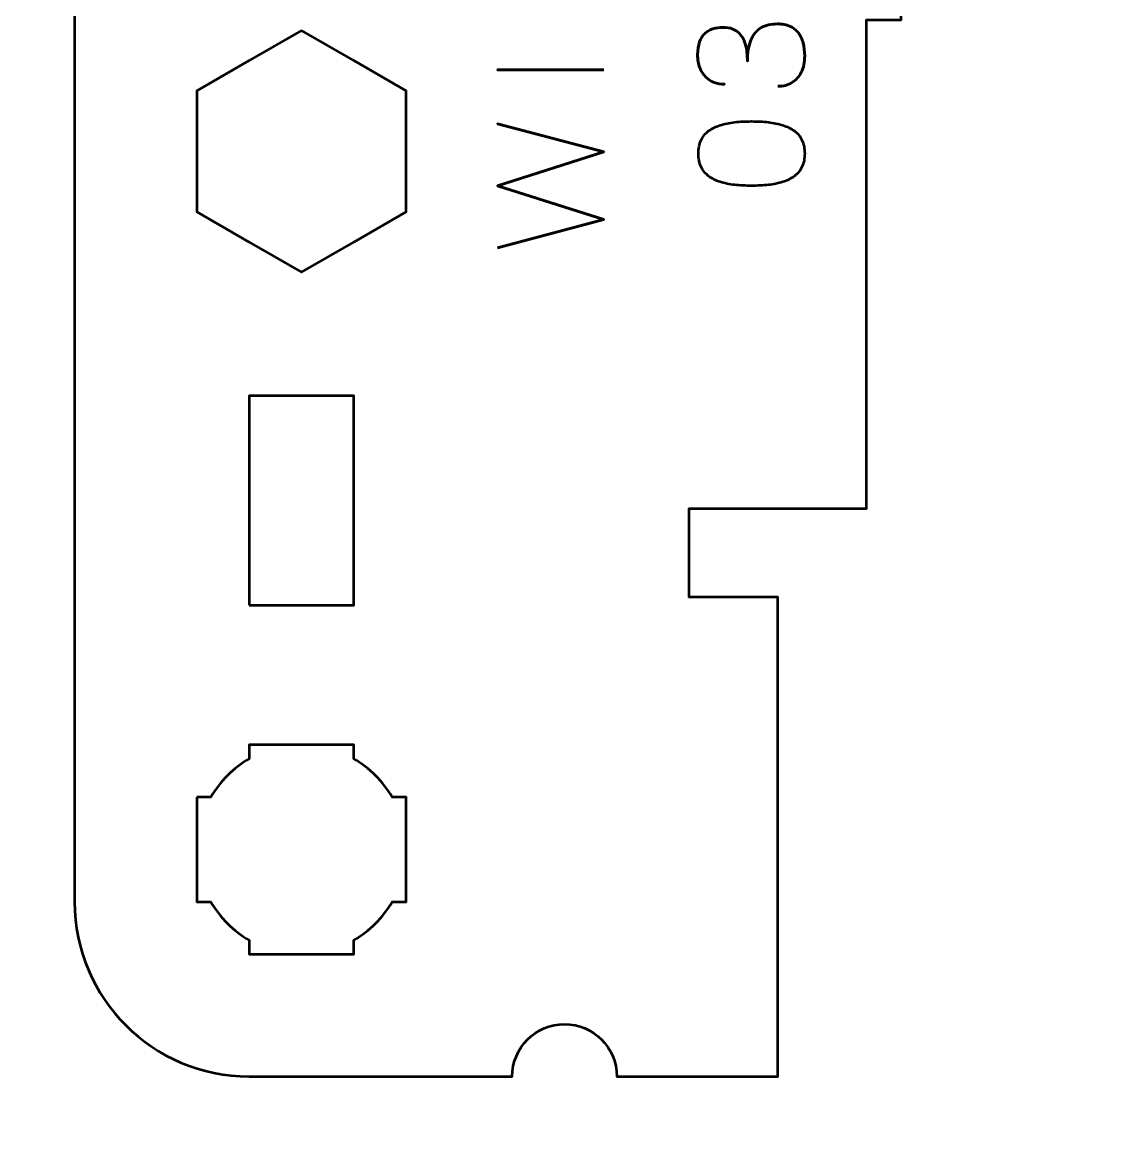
# Model space of a CAD drawing. Header units: centimetres. Extents: x -21 to 0, y -29.7 to 0.
# Drawn here: x -11.4 to -8.244, y -22.875 to -19.68 of the extents above; entities that cross this region are included whole.
import ezdxf

# ---------------------------------------------------------------- set-up
doc = ezdxf.new("R2010")
doc.units = ezdxf.units.CM
doc.header["$MEASUREMENT"] = 0
doc.layers.add('Layer 1', color=7, linetype='Continuous')

msp = doc.modelspace()

# ---------------------------------------------------------------- linework, layer by layer
at = {"layer": 'Layer 1', "lineweight": 53}
msp.add_lwpolyline([(-10.75, -21.35), (-10.45, -21.35), (-10.45, -20.75), (-10.75, -20.75), (-10.75, -21.35)], close=True, dxfattribs=at)
at = {"layer": 'Layer 1', "color": 1, "lineweight": 53}
msp.add_open_spline([(-21.00003, -29.19995), (-21.00003, -29.19995), (-21.00003, -8.29992), (-21.00003, -8.29992), (-21.00003, -8.29992), (-21.00003, -8.21709), (-20.93286, -8.14992), (-20.85003, -8.14992), (-20.85003, -8.14992), (-20.7672, -8.14992), (-20.70003, -8.08275), (-20.70003, -7.99992), (-20.70003, -7.99992), (-20.70003, -7.91709), (-20.7672, -7.84992), (-20.85003, -7.84992), (-20.85003, -7.84992), (-20.93286, -7.84992), (-21.00003, -7.78275), (-21.00003, -7.69992), (-21.00003, -7.69992), (-21.00003, -7.61709), (-20.93286, -7.54992), (-20.85003, -7.54992), (-20.85003, -7.54992), (-20.7672, -7.54992), (-20.70003, -7.48275), (-20.70003, -7.39992), (-20.70003, -7.39992), (-20.70003, -7.31709), (-20.7672, -7.24992), (-20.85003, -7.24992), (-20.85003, -7.24992), (-20.93286, -7.24992), (-21.00003, -7.18275), (-21.00003, -7.09992), (-21.00003, -7.09992), (-21.00003, -7.01709), (-20.93286, -6.94992), (-20.85003, -6.94992), (-20.85003, -6.94992), (-20.7672, -6.94992), (-20.70003, -6.88275), (-20.70003, -6.79992), (-20.70003, -6.79992), (-20.70003, -6.71709), (-20.7672, -6.64992), (-20.85003, -6.64992), (-20.85003, -6.64992), (-20.93286, -6.64992), (-21.00003, -6.58275), (-21.00003, -6.49992), (-21.00003, -6.49992), (-21.00003, -6.41709), (-20.93286, -6.34992), (-20.85003, -6.34992), (-20.85003, -6.34992), (-20.7672, -6.34992), (-20.70003, -6.28275), (-20.70003, -6.19992), (-20.70003, -6.19992), (-20.70003, -6.11709), (-20.7672, -6.04992), (-20.85003, -6.04992), (-20.85003, -6.04992), (-20.93286, -6.04992), (-21.00003, -5.98275), (-21.00003, -5.89992), (-21.00003, -5.89992), (-21.00003, -5.81709), (-20.93286, -5.74992), (-20.85003, -5.74992), (-20.85003, -5.74992), (-20.7672, -5.74992), (-20.70003, -5.68275), (-20.70003, -5.59992), (-20.70003, -5.59992), (-20.70003, -5.51709), (-20.7672, -5.44992), (-20.85003, -5.44992), (-20.85003, -5.44992), (-20.93286, -5.44992), (-21.00003, -5.38275), (-21.00003, -5.29992), (-21.00003, -5.29992), (-21.00003, -5.21709), (-20.93286, -5.14992), (-20.85003, -5.14992), (-20.85003, -5.14992), (-20.7672, -5.14992), (-20.70003, -5.08275), (-20.70003, -4.99992), (-20.70003, -4.99992), (-20.70003, -4.91709), (-20.7672, -4.84992), (-20.85003, -4.84992), (-20.85003, -4.84992), (-20.93286, -4.84992), (-21.00003, -4.78275), (-21.00003, -4.69992), (-21.00003, -4.69992), (-21.00003, -4.61709), (-20.93286, -4.54992), (-20.85003, -4.54992), (-20.85003, -4.54992), (-20.7672, -4.54992), (-20.70003, -4.48275), (-20.70003, -4.39992), (-20.70003, -4.39992), (-20.70003, -4.31709), (-20.7672, -4.24992), (-20.85003, -4.24992), (-20.85003, -4.24992), (-20.93286, -4.24992), (-21.00003, -4.18275), (-21.00003, -4.09992), (-21.00003, -4.09992), (-21.00003, -4.01709), (-20.93286, -3.94992), (-20.85003, -3.94992), (-20.85003, -3.94992), (-20.7672, -3.94992), (-20.70003, -3.88275), (-20.70003, -3.79992), (-20.70003, -3.79992), (-20.70003, -3.71709), (-20.7672, -3.64992), (-20.85003, -3.64992), (-20.85003, -3.64992), (-20.93286, -3.64992), (-21.00003, -3.58275), (-21.00003, -3.49992), (-21.00003, -3.49992), (-21.00003, -3.41709), (-20.93286, -3.34992), (-20.85003, -3.34992), (-20.85003, -3.34992), (-20.7672, -3.34992), (-20.70003, -3.28275), (-20.70003, -3.19992), (-20.70003, -3.19992), (-20.70003, -3.11709), (-20.7672, -3.04992), (-20.85003, -3.04992), (-20.85003, -3.04992), (-20.93286, -3.04992), (-21.00003, -2.98275), (-21.00003, -2.89992), (-21.00003, -2.89992), (-21.00003, -2.81709), (-20.93286, -2.74992), (-20.85003, -2.74992), (-20.85003, -2.74992), (-20.7672, -2.74992), (-20.70003, -2.68275), (-20.70003, -2.59992), (-20.70003, -2.59992), (-20.70003, -2.51709), (-20.7672, -2.44992), (-20.85003, -2.44992), (-20.85003, -2.44992), (-20.93286, -2.44992), (-21.00003, -2.38275), (-21.00003, -2.29992), (-21.00003, -2.29992), (-21.00003, -2.21709), (-20.93286, -2.14992), (-20.85003, -2.14992), (-20.85003, -2.14992), (-20.7672, -2.14992), (-20.70003, -2.08275), (-20.70003, -1.99992), (-20.70003, -1.99992), (-20.70003, -1.91709), (-20.7672, -1.84992), (-20.85003, -1.84992), (-20.85003, -1.84992), (-20.93286, -1.84992), (-21.00003, -1.78275), (-21.00003, -1.69992), (-21.00003, -1.69992), (-21.00003, -1.61709), (-20.93286, -1.54992), (-20.85003, -1.54992), (-20.85003, -1.54992), (-20.7672, -1.54992), (-20.70003, -1.48275), (-20.70003, -1.39992), (-20.70003, -1.39992), (-20.70003, -1.31709), (-20.7672, -1.24992), (-20.85003, -1.24992), (-20.85003, -1.24992), (-20.93286, -1.24992), (-21.00003, -1.18275), (-21.00003, -1.09992), (-21.00003, -1.09992), (-21.00003, -1.09992), (-21.00003, -0.49992), (-21.00003, -0.49992), (-21.00003, -0.49992), (-21.00003, -0.22295), (-20.77694, 0.00004), (-20.49994, 0.00004), (-20.49994, 0.00004), (-20.49994, 0.00004), (-0.50008, 0.00004), (-0.50008, 0.00004), (-0.50008, 0.00004), (-0.22294, 0.00004), (0.00002, -0.22295), (0.00002, -0.49992), (0.00002, -0.49992), (0.00002, -0.49992), (0.00002, -29.19995), (0.00002, -29.19995), (0.00002, -29.19995), (0.00002, -29.47695), (-0.22294, -29.70004), (-0.50008, -29.70004), (-0.50008, -29.70004), (-0.50008, -29.70004), (-20.49994, -29.70004), (-20.49994, -29.70004), (-20.49994, -29.70004), (-20.77694, -29.70004), (-21.00003, -29.47695), (-21.00003, -29.19995)], degree=3, knots=[0, 0, 0, 0, 0.0175439, 0.0175439, 0.0175439, 0.0175439, 0.0350877, 0.0350877, 0.0350877, 0.0350877, 0.0526316, 0.0526316, 0.0526316, 0.0526316, 0.0701754, 0.0701754, 0.0701754, 0.0701754, 0.0877193, 0.0877193, 0.0877193, 0.0877193, 0.1052632, 0.1052632, 0.1052632, 0.1052632, 0.122807, 0.122807, 0.122807, 0.122807, 0.1403509, 0.1403509, 0.1403509, 0.1403509, 0.1578947, 0.1578947, 0.1578947, 0.1578947, 0.1754386, 0.1754386, 0.1754386, 0.1754386, 0.1929825, 0.1929825, 0.1929825, 0.1929825, 0.2105263, 0.2105263, 0.2105263, 0.2105263, 0.2280702, 0.2280702, 0.2280702, 0.2280702, 0.245614, 0.245614, 0.245614, 0.245614, 0.2631579, 0.2631579, 0.2631579, 0.2631579, 0.2807018, 0.2807018, 0.2807018, 0.2807018, 0.2982456, 0.2982456, 0.2982456, 0.2982456, 0.3157895, 0.3157895, 0.3157895, 0.3157895, 0.3333333, 0.3333333, 0.3333333, 0.3333333, 0.3508772, 0.3508772, 0.3508772, 0.3508772, 0.3684211, 0.3684211, 0.3684211, 0.3684211, 0.3859649, 0.3859649, 0.3859649, 0.3859649, 0.4035088, 0.4035088, 0.4035088, 0.4035088, 0.4210526, 0.4210526, 0.4210526, 0.4210526, 0.4385965, 0.4385965, 0.4385965, 0.4385965, 0.4561404, 0.4561404, 0.4561404, 0.4561404, 0.4736842, 0.4736842, 0.4736842, 0.4736842, 0.4912281, 0.4912281, 0.4912281, 0.4912281, 0.5087719, 0.5087719, 0.5087719, 0.5087719, 0.5263158, 0.5263158, 0.5263158, 0.5263158, 0.5438596, 0.5438596, 0.5438596, 0.5438596, 0.5614035, 0.5614035, 0.5614035, 0.5614035, 0.5789474, 0.5789474, 0.5789474, 0.5789474, 0.5964912, 0.5964912, 0.5964912, 0.5964912, 0.6140351, 0.6140351, 0.6140351, 0.6140351, 0.6315789, 0.6315789, 0.6315789, 0.6315789, 0.6491228, 0.6491228, 0.6491228, 0.6491228, 0.6666667, 0.6666667, 0.6666667, 0.6666667, 0.6842105, 0.6842105, 0.6842105, 0.6842105, 0.7017544, 0.7017544, 0.7017544, 0.7017544, 0.7192982, 0.7192982, 0.7192982, 0.7192982, 0.7368421, 0.7368421, 0.7368421, 0.7368421, 0.754386, 0.754386, 0.754386, 0.754386, 0.7719298, 0.7719298, 0.7719298, 0.7719298, 0.7894737, 0.7894737, 0.7894737, 0.7894737, 0.8070175, 0.8070175, 0.8070175, 0.8070175, 0.8245614, 0.8245614, 0.8245614, 0.8245614, 0.8421053, 0.8421053, 0.8421053, 0.8421053, 0.8596491, 0.8596491, 0.8596491, 0.8596491, 0.877193, 0.877193, 0.877193, 0.877193, 0.8947368, 0.8947368, 0.8947368, 0.8947368, 0.9122807, 0.9122807, 0.9122807, 0.9122807, 0.9298246, 0.9298246, 0.9298246, 0.9298246, 0.9473684, 0.9473684, 0.9473684, 0.9473684, 0.9649123, 0.9649123, 0.9649123, 0.9649123, 0.9824561, 0.9824561, 0.9824561, 0.9824561, 1, 1, 1, 1], dxfattribs=at)
at = {"layer": 'Layer 1', "color": 3, "lineweight": 53}
msp.add_open_spline([(-11.25, -22.2), (-11.25, -22.2), (-11.25, -17.9), (-11.25, -17.9), (-11.25, -17.9), (-11.25, -17.62391), (-11.02609, -17.4), (-10.75, -17.4), (-10.75, -17.4), (-10.75, -17.4), (-6.45, -17.4), (-6.45, -17.4), (-6.45, -17.4), (-6.17391, -17.4), (-5.95, -17.62391), (-5.95, -17.9), (-5.95, -17.9), (-5.95, -17.9), (-5.95, -22.2), (-5.95, -22.2), (-5.95, -22.2), (-5.95, -22.47609), (-6.17391, -22.7), (-6.45, -22.7), (-6.45, -22.7), (-6.45, -22.7), (-7.965, -22.7), (-7.965, -22.7), (-7.965, -22.7), (-7.965, -22.7), (-7.965, -21.32699), (-7.965, -21.32699), (-7.965, -21.32699), (-7.965, -21.32699), (-7.711, -21.32699), (-7.711, -21.32699), (-7.711, -21.32699), (-7.711, -21.32699), (-7.711, -21.07299), (-7.711, -21.07299), (-7.711, -21.07299), (-7.711, -21.07299), (-7.965, -21.07299), (-7.965, -21.07299), (-7.965, -21.07299), (-7.965, -21.07299), (-7.965, -19.67299), (-7.965, -19.67299), (-7.965, -19.67299), (-7.965, -19.67299), (-8.065, -19.67302), (-8.065, -19.67302), (-8.065, -19.67302), (-8.065, -19.67302), (-8.065, -19.44998), (-8.065, -19.44998), (-8.065, -19.44998), (-8.065, -19.44998), (-8.065, -19.02501), (-8.065, -19.02501), (-8.065, -19.02501), (-8.065, -19.02501), (-8.881, -19.025), (-8.881, -19.025), (-8.881, -19.025), (-8.881, -19.025), (-8.881, -19.44998), (-8.881, -19.44998), (-8.881, -19.44998), (-8.881, -19.44998), (-8.881, -19.67302), (-8.881, -19.67302), (-8.881, -19.67302), (-8.881, -19.67302), (-8.981, -19.67299), (-8.981, -19.67299), (-8.981, -19.67299), (-8.981, -19.67299), (-8.981, -21.07299), (-8.981, -21.07299), (-8.981, -21.07299), (-8.981, -21.07299), (-9.489, -21.07299), (-9.489, -21.07299), (-9.489, -21.07299), (-9.489, -21.07299), (-9.489, -21.32699), (-9.489, -21.32699), (-9.489, -21.32699), (-9.489, -21.32699), (-9.235, -21.32699), (-9.235, -21.32699), (-9.235, -21.32699), (-9.235, -21.32699), (-9.235, -22.7), (-9.235, -22.7), (-9.235, -22.7), (-9.235, -22.7), (-9.696, -22.7), (-9.696, -22.7), (-9.696, -22.7), (-9.696, -22.61717), (-9.76317, -22.55), (-9.846, -22.55), (-9.846, -22.55), (-9.92883, -22.55), (-9.996, -22.61717), (-9.996, -22.7), (-9.996, -22.7), (-9.996, -22.7), (-10.75, -22.7), (-10.75, -22.7), (-10.75, -22.7), (-11.02609, -22.7), (-11.25, -22.47609), (-11.25, -22.2)], degree=3, knots=[0, 0, 0, 0, 0.0344828, 0.0344828, 0.0344828, 0.0344828, 0.0689655, 0.0689655, 0.0689655, 0.0689655, 0.1034483, 0.1034483, 0.1034483, 0.1034483, 0.137931, 0.137931, 0.137931, 0.137931, 0.1724138, 0.1724138, 0.1724138, 0.1724138, 0.2068966, 0.2068966, 0.2068966, 0.2068966, 0.2413793, 0.2413793, 0.2413793, 0.2413793, 0.2758621, 0.2758621, 0.2758621, 0.2758621, 0.3103448, 0.3103448, 0.3103448, 0.3103448, 0.3448276, 0.3448276, 0.3448276, 0.3448276, 0.3793103, 0.3793103, 0.3793103, 0.3793103, 0.4137931, 0.4137931, 0.4137931, 0.4137931, 0.4482759, 0.4482759, 0.4482759, 0.4482759, 0.4827586, 0.4827586, 0.4827586, 0.4827586, 0.5172414, 0.5172414, 0.5172414, 0.5172414, 0.5517241, 0.5517241, 0.5517241, 0.5517241, 0.5862069, 0.5862069, 0.5862069, 0.5862069, 0.6206897, 0.6206897, 0.6206897, 0.6206897, 0.6551724, 0.6551724, 0.6551724, 0.6551724, 0.6896552, 0.6896552, 0.6896552, 0.6896552, 0.7241379, 0.7241379, 0.7241379, 0.7241379, 0.7586207, 0.7586207, 0.7586207, 0.7586207, 0.7931034, 0.7931034, 0.7931034, 0.7931034, 0.8275862, 0.8275862, 0.8275862, 0.8275862, 0.862069, 0.862069, 0.862069, 0.862069, 0.8965517, 0.8965517, 0.8965517, 0.8965517, 0.9310345, 0.9310345, 0.9310345, 0.9310345, 0.9655172, 0.9655172, 0.9655172, 0.9655172, 1, 1, 1, 1], dxfattribs=at)
at = {"layer": 'Layer 1', "lineweight": 53}
for points, knots in [([(-10.6, -19.70359), (-10.6, -19.70359), (-10.45, -19.79019), (-10.45, -19.79019), (-10.45, -19.79019), (-10.45, -19.79019), (-10.3, -19.87679), (-10.3, -19.87679), (-10.3, -19.87679), (-10.3, -19.87679), (-10.3, -20.05), (-10.3, -20.05), (-10.3, -20.05), (-10.3, -20.05), (-10.3, -20.22321), (-10.3, -20.22321), (-10.3, -20.22321), (-10.3, -20.22321), (-10.45, -20.30981), (-10.45, -20.30981), (-10.45, -20.30981), (-10.45, -20.30981), (-10.6, -20.39641), (-10.6, -20.39641), (-10.6, -20.39641), (-10.6, -20.39641), (-10.75, -20.30981), (-10.75, -20.30981), (-10.75, -20.30981), (-10.75, -20.30981), (-10.9, -20.22321), (-10.9, -20.22321), (-10.9, -20.22321), (-10.9, -20.22321), (-10.9, -20.05), (-10.9, -20.05), (-10.9, -20.05), (-10.9, -20.05), (-10.9, -19.87679), (-10.9, -19.87679), (-10.9, -19.87679), (-10.9, -19.87679), (-10.75, -19.79019), (-10.75, -19.79019), (-10.75, -19.79019), (-10.75, -19.79019), (-10.6, -19.70359), (-10.6, -19.70359)], [0, 0, 0, 0, 0.0833333, 0.0833333, 0.0833333, 0.0833333, 0.1666667, 0.1666667, 0.1666667, 0.1666667, 0.25, 0.25, 0.25, 0.25, 0.3333333, 0.3333333, 0.3333333, 0.3333333, 0.4166667, 0.4166667, 0.4166667, 0.4166667, 0.5, 0.5, 0.5, 0.5, 0.5833333, 0.5833333, 0.5833333, 0.5833333, 0.6666667, 0.6666667, 0.6666667, 0.6666667, 0.75, 0.75, 0.75, 0.75, 0.8333333, 0.8333333, 0.8333333, 0.8333333, 0.9166667, 0.9166667, 0.9166667, 0.9166667, 1, 1, 1, 1]), ([(-10.9, -21.9), (-10.9, -21.9), (-10.85985, -21.9), (-10.85985, -21.9), (-10.85985, -21.9), (-10.8335, -21.85447), (-10.79553, -21.8165), (-10.75, -21.79015), (-10.75, -21.79015), (-10.75, -21.79015), (-10.75, -21.75), (-10.75, -21.75), (-10.75, -21.75), (-10.75, -21.75), (-10.6, -21.75), (-10.6, -21.75), (-10.6, -21.75), (-10.6, -21.75), (-10.45, -21.75), (-10.45, -21.75), (-10.45, -21.75), (-10.45, -21.75), (-10.45, -21.79015), (-10.45, -21.79015), (-10.45, -21.79015), (-10.40447, -21.8165), (-10.3665, -21.85447), (-10.34015, -21.9), (-10.34015, -21.9), (-10.34015, -21.9), (-10.3, -21.9), (-10.3, -21.9), (-10.3, -21.9), (-10.3, -21.9), (-10.3, -22.05), (-10.3, -22.05), (-10.3, -22.05), (-10.3, -22.05), (-10.3, -22.2), (-10.3, -22.2), (-10.3, -22.2), (-10.3, -22.2), (-10.34015, -22.2), (-10.34015, -22.2), (-10.34015, -22.2), (-10.3665, -22.24553), (-10.40447, -22.2835), (-10.45, -22.30985), (-10.45, -22.30985), (-10.45, -22.30985), (-10.45, -22.35), (-10.45, -22.35), (-10.45, -22.35), (-10.45, -22.35), (-10.6, -22.35), (-10.6, -22.35), (-10.6, -22.35), (-10.6, -22.35), (-10.75, -22.35), (-10.75, -22.35), (-10.75, -22.35), (-10.75, -22.35), (-10.75, -22.30985), (-10.75, -22.30985), (-10.75, -22.30985), (-10.79553, -22.2835), (-10.8335, -22.24553), (-10.85985, -22.2), (-10.85985, -22.2), (-10.85985, -22.2), (-10.9, -22.2), (-10.9, -22.2), (-10.9, -22.2), (-10.9, -22.2), (-10.9, -22.05), (-10.9, -22.05), (-10.9, -22.05), (-10.9, -22.05), (-10.9, -21.9), (-10.9, -21.9)], [0, 0, 0, 0, 0.05, 0.05, 0.05, 0.05, 0.1, 0.1, 0.1, 0.1, 0.15, 0.15, 0.15, 0.15, 0.2, 0.2, 0.2, 0.2, 0.25, 0.25, 0.25, 0.25, 0.3, 0.3, 0.3, 0.3, 0.35, 0.35, 0.35, 0.35, 0.4, 0.4, 0.4, 0.4, 0.45, 0.45, 0.45, 0.45, 0.5, 0.5, 0.5, 0.5, 0.55, 0.55, 0.55, 0.55, 0.6, 0.6, 0.6, 0.6, 0.65, 0.65, 0.65, 0.65, 0.7, 0.7, 0.7, 0.7, 0.75, 0.75, 0.75, 0.75, 0.8, 0.8, 0.8, 0.8, 0.85, 0.85, 0.85, 0.85, 0.9, 0.9, 0.9, 0.9, 0.95, 0.95, 0.95, 0.95, 1, 1, 1, 1])]:
    msp.add_open_spline(points, degree=3, knots=knots, dxfattribs=at)
at = {"layer": 'Layer 1', "color": 5, "lineweight": 53}
for points, knots in [([(-9.23442, -19.86369), (-9.21918, -19.86362), (-9.20592, -19.86009), (-9.19442, -19.85311), (-9.19442, -19.85311), (-9.18299, -19.84612), (-9.17403, -19.83617), (-9.16761, -19.82319), (-9.16761, -19.82319), (-9.16119, -19.81021), (-9.15794, -19.79462), (-9.1578, -19.77648), (-9.1578, -19.77648), (-9.1578, -19.76287), (-9.15921, -19.75052), (-9.16217, -19.7393), (-9.16217, -19.7393), (-9.16514, -19.72815), (-9.16972, -19.71856), (-9.176, -19.71044), (-9.176, -19.71044), (-9.18228, -19.70233), (-9.1904, -19.69612), (-9.20027, -19.69168), (-9.20027, -19.69168), (-9.21022, -19.6873), (-9.22215, -19.68512), (-9.23612, -19.68505), (-9.23612, -19.68505), (-9.25474, -19.68497), (-9.27048, -19.68878), (-9.28325, -19.69633), (-9.28325, -19.69633), (-9.29602, -19.70388), (-9.30561, -19.7156), (-9.31217, -19.73133), (-9.31217, -19.73133), (-9.31874, -19.74706), (-9.32205, -19.76724), (-9.32205, -19.79172), (-9.32205, -19.79172), (-9.32198, -19.77345), (-9.32367, -19.75814), (-9.32713, -19.74565), (-9.32713, -19.74565), (-9.33059, -19.73323), (-9.33546, -19.72329), (-9.34181, -19.71581), (-9.34181, -19.71581), (-9.34809, -19.70833), (-9.35557, -19.7029), (-9.36417, -19.69965), (-9.36417, -19.69965), (-9.37271, -19.69633), (-9.38209, -19.69471), (-9.39232, -19.69478), (-9.39232, -19.69478), (-9.40256, -19.69471), (-9.41201, -19.69612), (-9.42076, -19.69894), (-9.42076, -19.69894), (-9.42951, -19.7017), (-9.4372, -19.70621), (-9.44376, -19.71235), (-9.44376, -19.71235), (-9.45032, -19.71849), (-9.45547, -19.7266), (-9.45914, -19.73655), (-9.45914, -19.73655), (-9.46281, -19.74657), (-9.46464, -19.75878), (-9.46471, -19.7731), (-9.46471, -19.7731), (-9.46464, -19.78735), (-9.46253, -19.79984), (-9.45843, -19.81042), (-9.45843, -19.81042), (-9.45434, -19.82108), (-9.44877, -19.82982), (-9.44164, -19.83688), (-9.44164, -19.83688), (-9.43452, -19.84386), (-9.4264, -19.84909), (-9.41723, -19.85254), (-9.41723, -19.85254), (-9.40806, -19.85607), (-9.39832, -19.85776), (-9.38809, -19.85776), (-9.38809, -19.85776), (-9.39832, -19.85776), (-9.40806, -19.85607), (-9.41723, -19.85254), (-9.41723, -19.85254), (-9.4264, -19.84909), (-9.43452, -19.84386), (-9.44164, -19.83688), (-9.44164, -19.83688), (-9.44877, -19.82982), (-9.45434, -19.82108), (-9.45843, -19.81042), (-9.45843, -19.81042), (-9.46253, -19.79984), (-9.46464, -19.78735), (-9.46471, -19.7731), (-9.46471, -19.7731), (-9.46464, -19.75878), (-9.46281, -19.74657), (-9.45914, -19.73655), (-9.45914, -19.73655), (-9.45547, -19.7266), (-9.45032, -19.71849), (-9.44376, -19.71235), (-9.44376, -19.71235), (-9.4372, -19.70621), (-9.42951, -19.7017), (-9.42076, -19.69894), (-9.42076, -19.69894), (-9.41201, -19.69612), (-9.40256, -19.69471), (-9.39232, -19.69478), (-9.39232, -19.69478), (-9.38209, -19.69471), (-9.37271, -19.69633), (-9.36417, -19.69965), (-9.36417, -19.69965), (-9.35557, -19.7029), (-9.34809, -19.70833), (-9.34181, -19.71581), (-9.34181, -19.71581), (-9.33546, -19.72329), (-9.33059, -19.73323), (-9.32713, -19.74565), (-9.32713, -19.74565), (-9.32367, -19.75814), (-9.32198, -19.77345), (-9.32205, -19.79172), (-9.32205, -19.79172), (-9.32205, -19.76724), (-9.31874, -19.74706), (-9.31217, -19.73133), (-9.31217, -19.73133), (-9.30561, -19.7156), (-9.29602, -19.70388), (-9.28325, -19.69633), (-9.28325, -19.69633), (-9.27048, -19.68878), (-9.25474, -19.68497), (-9.23612, -19.68505), (-9.23612, -19.68505), (-9.22215, -19.68512), (-9.21022, -19.6873), (-9.20027, -19.69168), (-9.20027, -19.69168), (-9.1904, -19.69612), (-9.18228, -19.70233), (-9.176, -19.71044), (-9.176, -19.71044), (-9.16972, -19.71856), (-9.16514, -19.72815), (-9.16217, -19.7393), (-9.16217, -19.7393), (-9.15921, -19.75052), (-9.1578, -19.76287), (-9.1578, -19.77648), (-9.1578, -19.77648), (-9.15794, -19.79462), (-9.16119, -19.81021), (-9.16761, -19.82319), (-9.16761, -19.82319), (-9.17403, -19.83617), (-9.18299, -19.84612), (-9.19442, -19.85311), (-9.19442, -19.85311), (-9.20592, -19.86009), (-9.21918, -19.86362), (-9.23442, -19.86369)], [0, 0, 0, 0, 0.0227273, 0.0227273, 0.0227273, 0.0227273, 0.0454545, 0.0454545, 0.0454545, 0.0454545, 0.0681818, 0.0681818, 0.0681818, 0.0681818, 0.0909091, 0.0909091, 0.0909091, 0.0909091, 0.1136364, 0.1136364, 0.1136364, 0.1136364, 0.1363636, 0.1363636, 0.1363636, 0.1363636, 0.1590909, 0.1590909, 0.1590909, 0.1590909, 0.1818182, 0.1818182, 0.1818182, 0.1818182, 0.2045455, 0.2045455, 0.2045455, 0.2045455, 0.2272727, 0.2272727, 0.2272727, 0.2272727, 0.25, 0.25, 0.25, 0.25, 0.2727273, 0.2727273, 0.2727273, 0.2727273, 0.2954545, 0.2954545, 0.2954545, 0.2954545, 0.3181818, 0.3181818, 0.3181818, 0.3181818, 0.3409091, 0.3409091, 0.3409091, 0.3409091, 0.3636364, 0.3636364, 0.3636364, 0.3636364, 0.3863636, 0.3863636, 0.3863636, 0.3863636, 0.4090909, 0.4090909, 0.4090909, 0.4090909, 0.4318182, 0.4318182, 0.4318182, 0.4318182, 0.4545455, 0.4545455, 0.4545455, 0.4545455, 0.4772727, 0.4772727, 0.4772727, 0.4772727, 0.5, 0.5, 0.5, 0.5, 0.5227273, 0.5227273, 0.5227273, 0.5227273, 0.5454545, 0.5454545, 0.5454545, 0.5454545, 0.5681818, 0.5681818, 0.5681818, 0.5681818, 0.5909091, 0.5909091, 0.5909091, 0.5909091, 0.6136364, 0.6136364, 0.6136364, 0.6136364, 0.6363636, 0.6363636, 0.6363636, 0.6363636, 0.6590909, 0.6590909, 0.6590909, 0.6590909, 0.6818182, 0.6818182, 0.6818182, 0.6818182, 0.7045455, 0.7045455, 0.7045455, 0.7045455, 0.7272727, 0.7272727, 0.7272727, 0.7272727, 0.75, 0.75, 0.75, 0.75, 0.7727273, 0.7727273, 0.7727273, 0.7727273, 0.7954545, 0.7954545, 0.7954545, 0.7954545, 0.8181818, 0.8181818, 0.8181818, 0.8181818, 0.8409091, 0.8409091, 0.8409091, 0.8409091, 0.8636364, 0.8636364, 0.8636364, 0.8636364, 0.8863636, 0.8863636, 0.8863636, 0.8863636, 0.9090909, 0.9090909, 0.9090909, 0.9090909, 0.9318182, 0.9318182, 0.9318182, 0.9318182, 0.9545455, 0.9545455, 0.9545455, 0.9545455, 0.9772727, 0.9772727, 0.9772727, 0.9772727, 1, 1, 1, 1]), ([(-9.73311, -19.8167), (-9.73311, -19.8167), (-10.03833, -19.8167), (-10.03833, -19.8167), (-10.03833, -19.8167), (-10.03833, -19.8167), (-9.73311, -19.8167), (-9.73311, -19.8167)], [0, 0, 0, 0, 0.5, 0.5, 0.5, 0.5, 1, 1, 1, 1]), ([(-9.1578, -20.0563), (-9.15787, -20.04149), (-9.16048, -20.02872), (-9.16556, -20.01806), (-9.16556, -20.01806), (-9.17064, -20.00748), (-9.17791, -19.99866), (-9.18715, -19.99161), (-9.18715, -19.99161), (-9.19646, -19.98462), (-9.20747, -19.97912), (-9.22017, -19.97503), (-9.22017, -19.97503), (-9.23287, -19.971), (-9.24677, -19.96811), (-9.26201, -19.96649), (-9.26201, -19.96649), (-9.27725, -19.96479), (-9.29327, -19.96395), (-9.3102, -19.96402), (-9.3102, -19.96402), (-9.32706, -19.96395), (-9.34308, -19.96479), (-9.35825, -19.96649), (-9.35825, -19.96649), (-9.37342, -19.96811), (-9.38739, -19.971), (-9.40009, -19.97503), (-9.40009, -19.97503), (-9.41272, -19.97912), (-9.42372, -19.98462), (-9.43311, -19.99161), (-9.43311, -19.99161), (-9.44242, -19.99866), (-9.44969, -20.00748), (-9.45477, -20.01806), (-9.45477, -20.01806), (-9.45992, -20.02872), (-9.46253, -20.04149), (-9.4626, -20.0563), (-9.4626, -20.0563), (-9.46253, -20.07112), (-9.45992, -20.08389), (-9.45477, -20.09455), (-9.45477, -20.09455), (-9.44969, -20.10513), (-9.44242, -20.11395), (-9.43311, -20.121), (-9.43311, -20.121), (-9.42372, -20.12799), (-9.41272, -20.13349), (-9.40009, -20.13758), (-9.40009, -20.13758), (-9.38739, -20.14161), (-9.37342, -20.1445), (-9.35825, -20.14612), (-9.35825, -20.14612), (-9.34308, -20.14781), (-9.32706, -20.14866), (-9.3102, -20.14859), (-9.3102, -20.14859), (-9.29327, -20.14866), (-9.27725, -20.14781), (-9.26201, -20.14612), (-9.26201, -20.14612), (-9.24677, -20.1445), (-9.23287, -20.14161), (-9.22017, -20.13758), (-9.22017, -20.13758), (-9.20747, -20.13349), (-9.19646, -20.12799), (-9.18715, -20.121), (-9.18715, -20.121), (-9.17791, -20.11395), (-9.17064, -20.10513), (-9.16556, -20.09455), (-9.16556, -20.09455), (-9.16048, -20.08389), (-9.15787, -20.07112), (-9.1578, -20.0563)], [0, 0, 0, 0, 0.05, 0.05, 0.05, 0.05, 0.1, 0.1, 0.1, 0.1, 0.15, 0.15, 0.15, 0.15, 0.2, 0.2, 0.2, 0.2, 0.25, 0.25, 0.25, 0.25, 0.3, 0.3, 0.3, 0.3, 0.35, 0.35, 0.35, 0.35, 0.4, 0.4, 0.4, 0.4, 0.45, 0.45, 0.45, 0.45, 0.5, 0.5, 0.5, 0.5, 0.55, 0.55, 0.55, 0.55, 0.6, 0.6, 0.6, 0.6, 0.65, 0.65, 0.65, 0.65, 0.7, 0.7, 0.7, 0.7, 0.75, 0.75, 0.75, 0.75, 0.8, 0.8, 0.8, 0.8, 0.85, 0.85, 0.85, 0.85, 0.9, 0.9, 0.9, 0.9, 0.95, 0.95, 0.95, 0.95, 1, 1, 1, 1]), ([(-9.1578, -20.0563), (-9.15787, -20.04149), (-9.16048, -20.02872), (-9.16556, -20.01806), (-9.16556, -20.01806), (-9.17064, -20.00748), (-9.17791, -19.99866), (-9.18715, -19.99161), (-9.18715, -19.99161), (-9.19646, -19.98462), (-9.20747, -19.97912), (-9.22017, -19.97503), (-9.22017, -19.97503), (-9.23287, -19.971), (-9.24677, -19.96811), (-9.26201, -19.96649), (-9.26201, -19.96649), (-9.27725, -19.96479), (-9.29327, -19.96395), (-9.3102, -19.96402), (-9.3102, -19.96402), (-9.32706, -19.96395), (-9.34308, -19.96479), (-9.35825, -19.96649), (-9.35825, -19.96649), (-9.37342, -19.96811), (-9.38739, -19.971), (-9.40009, -19.97503), (-9.40009, -19.97503), (-9.41272, -19.97912), (-9.42372, -19.98462), (-9.43311, -19.99161), (-9.43311, -19.99161), (-9.44242, -19.99866), (-9.44969, -20.00748), (-9.45477, -20.01806), (-9.45477, -20.01806), (-9.45992, -20.02872), (-9.46253, -20.04149), (-9.4626, -20.0563), (-9.4626, -20.0563), (-9.46253, -20.07112), (-9.45992, -20.08389), (-9.45477, -20.09455), (-9.45477, -20.09455), (-9.44969, -20.10513), (-9.44242, -20.11395), (-9.43311, -20.121), (-9.43311, -20.121), (-9.42372, -20.12799), (-9.41272, -20.13349), (-9.40009, -20.13758), (-9.40009, -20.13758), (-9.38739, -20.14161), (-9.37342, -20.1445), (-9.35825, -20.14612), (-9.35825, -20.14612), (-9.34308, -20.14781), (-9.32706, -20.14866), (-9.3102, -20.14859), (-9.3102, -20.14859), (-9.29327, -20.14866), (-9.27725, -20.14781), (-9.26201, -20.14612), (-9.26201, -20.14612), (-9.24677, -20.1445), (-9.23287, -20.14161), (-9.22017, -20.13758), (-9.22017, -20.13758), (-9.20747, -20.13349), (-9.19646, -20.12799), (-9.18715, -20.121), (-9.18715, -20.121), (-9.17791, -20.11395), (-9.17064, -20.10513), (-9.16556, -20.09455), (-9.16556, -20.09455), (-9.16048, -20.08389), (-9.15787, -20.07112), (-9.1578, -20.0563)], [0, 0, 0, 0, 0.05, 0.05, 0.05, 0.05, 0.1, 0.1, 0.1, 0.1, 0.15, 0.15, 0.15, 0.15, 0.2, 0.2, 0.2, 0.2, 0.25, 0.25, 0.25, 0.25, 0.3, 0.3, 0.3, 0.3, 0.35, 0.35, 0.35, 0.35, 0.4, 0.4, 0.4, 0.4, 0.45, 0.45, 0.45, 0.45, 0.5, 0.5, 0.5, 0.5, 0.55, 0.55, 0.55, 0.55, 0.6, 0.6, 0.6, 0.6, 0.65, 0.65, 0.65, 0.65, 0.7, 0.7, 0.7, 0.7, 0.75, 0.75, 0.75, 0.75, 0.8, 0.8, 0.8, 0.8, 0.85, 0.85, 0.85, 0.85, 0.9, 0.9, 0.9, 0.9, 0.95, 0.95, 0.95, 0.95, 1, 1, 1, 1]), ([(-10.03833, -20.32597), (-10.03833, -20.32597), (-9.73311, -20.24554), (-9.73311, -20.24554), (-9.73311, -20.24554), (-9.73311, -20.24554), (-10.03833, -20.1486), (-10.03833, -20.1486), (-10.03833, -20.1486), (-10.03833, -20.1486), (-9.73311, -20.05165), (-9.73311, -20.05165), (-9.73311, -20.05165), (-9.73311, -20.05165), (-10.03833, -19.97122), (-10.03833, -19.97122), (-10.03833, -19.97122), (-10.03833, -19.97122), (-9.73311, -20.05165), (-9.73311, -20.05165), (-9.73311, -20.05165), (-9.73311, -20.05165), (-10.03833, -20.1486), (-10.03833, -20.1486), (-10.03833, -20.1486), (-10.03833, -20.1486), (-9.73311, -20.24554), (-9.73311, -20.24554), (-9.73311, -20.24554), (-9.73311, -20.24554), (-10.03833, -20.32597), (-10.03833, -20.32597)], [0, 0, 0, 0, 0.125, 0.125, 0.125, 0.125, 0.25, 0.25, 0.25, 0.25, 0.375, 0.375, 0.375, 0.375, 0.5, 0.5, 0.5, 0.5, 0.625, 0.625, 0.625, 0.625, 0.75, 0.75, 0.75, 0.75, 0.875, 0.875, 0.875, 0.875, 1, 1, 1, 1])]:
    msp.add_open_spline(points, degree=3, knots=knots, dxfattribs=at)

doc.saveas('drawing.dxf')
